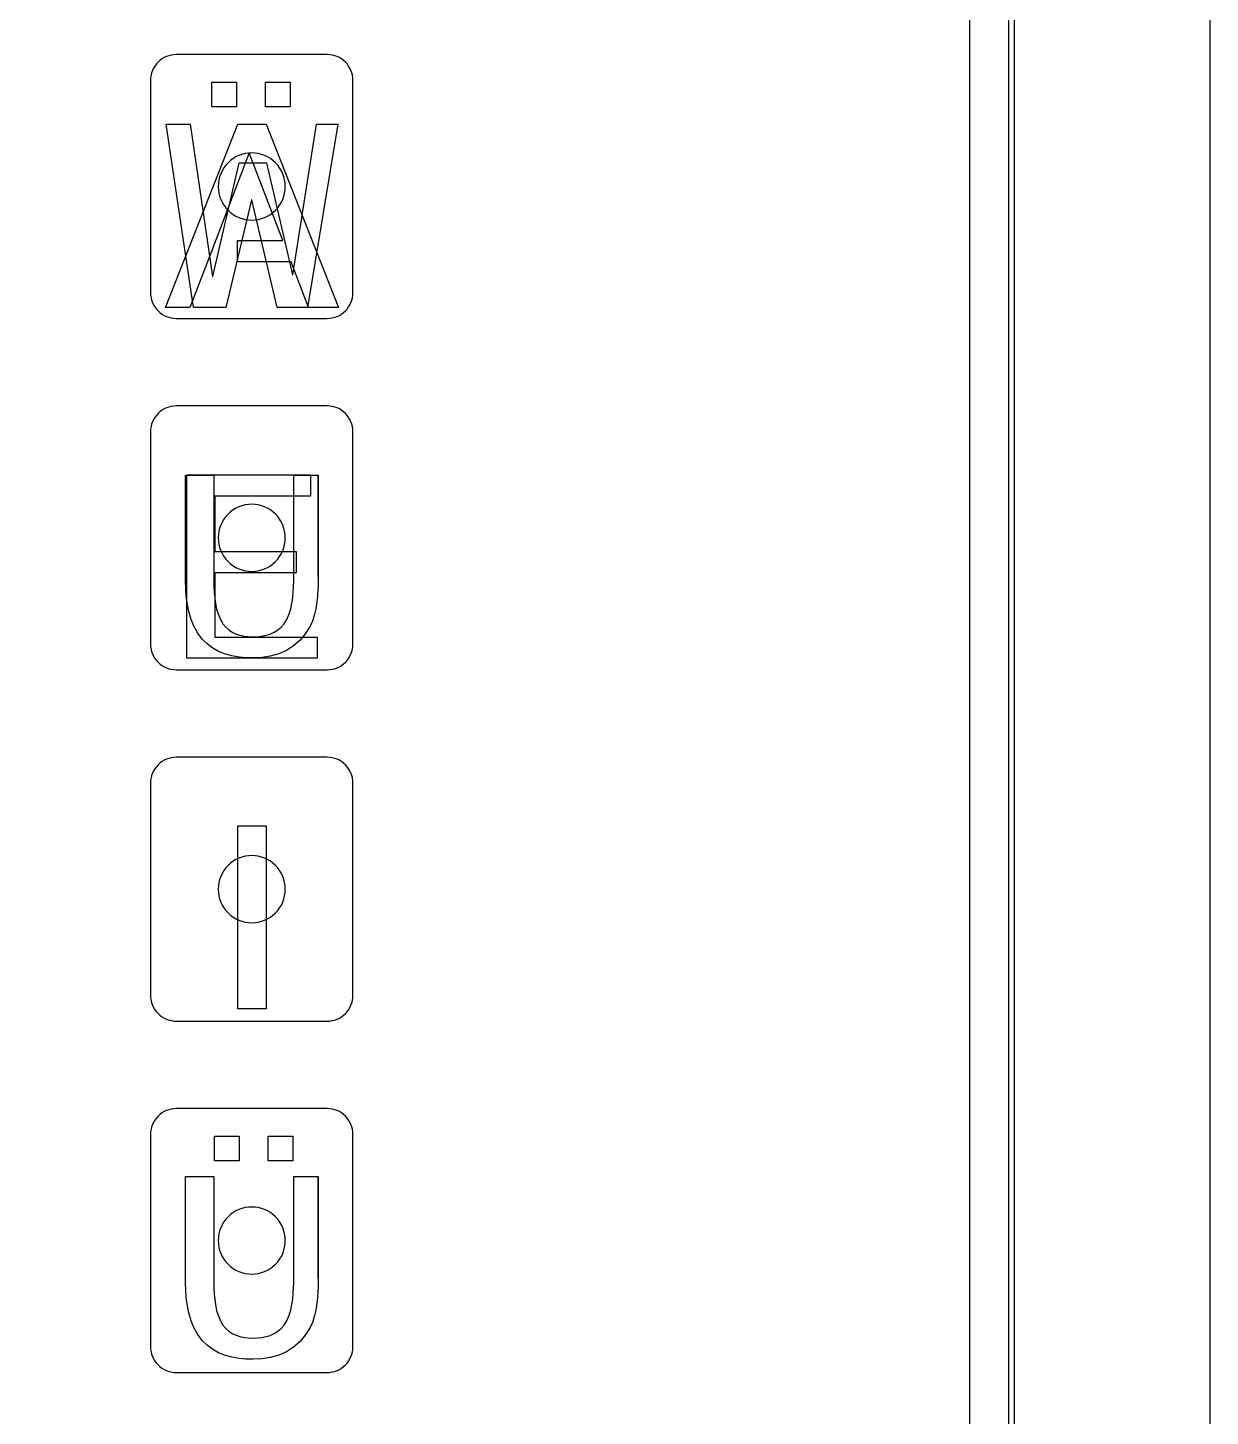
# Model space of a CAD drawing. Extents: x -337 to 6273, y 368 to 2065.
# Drawn here: x 42.3 to 148, y 1634.7 to 1758.9 of the extents above; entities that cross this region are included whole.
import ezdxf

# ---------------------------------------------------------------- set-up
doc = ezdxf.new("R2010")
doc.units = 0
doc.header["$LTSCALE"] = 100
doc.layers.add('EBENE_1', color=1, linetype='CONTINUOUS')

msp = doc.modelspace()

# ---------------------------------------------------------------- linework, layer by layer
at = {"layer": 'EBENE_1', "color": 5}
msp.add_lwpolyline([(130.044918, 1407.471422), (148.044918, 1407.471422), (148.044918, 1856.471422), (130.044918, 1856.471422), (130.044918, 1874.471422), (-318.955082, 1874.471422), (-318.955082, 1856.471422), (-336.955082, 1856.471422), (-336.955082, 1407.471422), (-318.955082, 1407.471422), (-318.955082, 1389.471422), (130.044918, 1389.471422), (130.044918, 1407.471422)], close=True, dxfattribs=at)
msp.add_lwpolyline([(130.044918, 1389.471422), (130.044918, 1874.471422)], dxfattribs=at)
at = {"layer": 'EBENE_1', "color": 7}
for points in [[(130.544918, 1856.971422), (-319.455082, 1856.971422), (-319.455082, 1406.971422), (130.544918, 1406.971422), (130.544918, 1856.971422)], [(58.781681, 1751.772153), (58.781681, 1753.983533), (60.993061, 1753.983533), (60.993061, 1751.772153), (58.781681, 1751.772153)], [(63.583474, 1751.772153), (63.583474, 1753.983533), (65.794853, 1753.983533), (65.794853, 1751.772153), (63.583474, 1751.772153)], [(70.090146, 1733.825968), (67.424387, 1733.825968), (65.876102, 1737.929163), (61.082465, 1737.929163), (61.082465, 1739.814678), (65.122531, 1739.814678), (62.11384, 1747.656677), (58.381338, 1737.929163), (56.807089, 1733.825968), (54.636054, 1733.825968), (61.10402, 1750.225968), (63.62218, 1750.225968), (70.090146, 1733.825968)], [(57.128649, 1733.825968), (54.687184, 1750.225968), (56.834651, 1750.225968), (58.828727, 1736.599779), (58.873466, 1736.599779), (61.231845, 1746.761899), (63.660528, 1746.761899), (65.98695, 1736.75317), (66.018907, 1736.75317), (68.121635, 1750.225968), (70.039016, 1750.225968), (67.3419, 1733.825968), (64.606436, 1733.825968), (62.343926, 1743.451221), (62.318361, 1743.451221), (60.043069, 1733.825968), (57.128649, 1733.825968)], [(56.52787, 1702.462331), (56.52787, 1718.862331), (67.610333, 1718.862331), (67.610333, 1716.970515), (59.046031, 1716.970515), (59.046031, 1711.998107), (66.306514, 1711.998107), (66.306514, 1710.106291), (59.046031, 1710.106291), (59.046031, 1704.354147), (68.19833, 1704.354147), (68.19833, 1702.462331), (56.52787, 1702.462331)], [(63.62218, 1671.116877), (61.10402, 1671.116877), (61.10402, 1687.480513), (63.62218, 1687.480513), (63.62218, 1671.116877)], [(63.62218, 1671.116877), (61.10402, 1671.116877), (61.10402, 1687.480513), (63.62218, 1687.480513), (63.62218, 1671.116877)], [(59.017815, 1657.500102), (59.017815, 1659.711481), (61.229195, 1659.711481), (61.229195, 1657.500102), (59.017815, 1657.500102)], [(59.017815, 1657.500102), (59.017815, 1659.711481), (61.229195, 1659.711481), (61.229195, 1657.500102), (59.017815, 1657.500102)], [(63.819608, 1657.500102), (63.819608, 1659.711481), (66.030988, 1659.711481), (66.030988, 1657.500102), (63.819608, 1657.500102)], [(63.819608, 1657.500102), (63.819608, 1659.711481), (66.030988, 1659.711481), (66.030988, 1657.500102), (63.819608, 1657.500102)]]:
    msp.add_lwpolyline(points, close=True, dxfattribs=at)
for points in [[(130.544918, 1406.971422), (130.544918, 1856.971422)], [(68.294199, 1709.757166), (68.294199, 1718.840762), (68.294199, 1709.757166), (68.292531, 1709.466311), (68.287703, 1709.190915), (68.278852, 1708.899582), (68.266681, 1708.625456), (68.224798, 1708.021119), (68.168698, 1707.49954), (68.072771, 1706.888844), (67.961932, 1706.389287), (67.770326, 1705.78274), (67.565594, 1705.334407), (67.136847, 1704.651844), (66.666144, 1704.086603), (66.088011, 1703.570717), (65.443828, 1703.156337), (64.767167, 1702.854809), (63.997751, 1702.635525), (63.280698, 1702.524139), (62.46536, 1702.4839), (61.803758, 1702.504534), (61.213727, 1702.562046), (60.562988, 1702.677415), (59.99202, 1702.833903), (59.385202, 1703.073021), (58.858104, 1703.360378), (58.350312, 1703.734612), (57.908384, 1704.171196), (57.513303, 1704.695936), (57.165342, 1705.325641), (56.923267, 1705.924355), (56.718656, 1706.62675), (56.590567, 1707.260254), (56.495688, 1707.984344), (56.4488, 1708.634298), (56.432001, 1709.360907), (56.432001, 1718.840762), (58.950162, 1718.840762), (58.950162, 1709.32256), (58.958791, 1708.803936), (58.982813, 1708.341652), (59.032229, 1707.820239), (59.098568, 1707.368743), (59.20959, 1706.84956), (59.338932, 1706.419391), (59.546567, 1705.927333), (59.774635, 1705.545319), (60.018244, 1705.248461), (60.295194, 1704.998018), (60.601477, 1704.794268), (60.953058, 1704.626485), (61.293594, 1704.514189), (61.683901, 1704.431561), (62.038748, 1704.390511), (62.439795, 1704.375716), (62.857508, 1704.390117), (63.22686, 1704.43005), (63.635427, 1704.51097), (63.990502, 1704.620642), (64.363111, 1704.787709), (64.68453, 1704.989435), (64.981567, 1705.244495), (65.239172, 1705.545319), (65.476878, 1705.93032), (65.693432, 1706.430328), (65.82743, 1706.866884), (65.94258, 1707.396312), (66.011003, 1707.855469), (66.062012, 1708.387224), (66.086717, 1708.857712), (66.095602, 1709.386472), (66.095602, 1718.840762), (68.294199, 1718.840762)], [(68.294199, 1647.031902), (68.294199, 1656.115498), (68.294199, 1647.031902), (68.292531, 1646.741047), (68.287703, 1646.465651), (68.278852, 1646.174318), (68.266681, 1645.900192), (68.224798, 1645.295855), (68.168698, 1644.774276), (68.072771, 1644.16358), (67.961932, 1643.664023), (67.770326, 1643.057476), (67.565594, 1642.609143), (67.136847, 1641.92658), (66.666144, 1641.361339), (66.088011, 1640.845453), (65.443828, 1640.431073), (64.767167, 1640.129545), (63.997751, 1639.910261), (63.280698, 1639.798875), (62.46536, 1639.758636), (61.803758, 1639.77927), (61.213727, 1639.836782), (60.562988, 1639.952151), (59.99202, 1640.108639), (59.385202, 1640.347757), (58.858104, 1640.635114), (58.350312, 1641.009348), (57.908384, 1641.445932), (57.513303, 1641.970672), (57.165342, 1642.600376), (56.923267, 1643.199091), (56.718656, 1643.901486), (56.590567, 1644.53499), (56.495688, 1645.259079), (56.4488, 1645.909034), (56.432001, 1646.635643), (56.432001, 1656.115498), (58.950162, 1656.115498), (58.950162, 1646.597296), (58.958791, 1646.078671), (58.982813, 1645.616388), (59.032229, 1645.094974), (59.098568, 1644.643478), (59.20959, 1644.124296), (59.338932, 1643.694127), (59.546567, 1643.202069), (59.774635, 1642.820055), (60.018244, 1642.523197), (60.295194, 1642.272754), (60.601477, 1642.069004), (60.953058, 1641.901221), (61.293594, 1641.788925), (61.683901, 1641.706297), (62.038748, 1641.665246), (62.439795, 1641.650452), (62.857508, 1641.664853), (63.22686, 1641.704786), (63.635427, 1641.785706), (63.990502, 1641.895378), (64.363111, 1642.062445), (64.68453, 1642.264171), (64.981567, 1642.519231), (65.239172, 1642.820055), (65.476878, 1643.205056), (65.693432, 1643.705064), (65.82743, 1644.141619), (65.94258, 1644.671047), (66.011003, 1645.130205), (66.062012, 1645.66196), (66.086717, 1646.132448), (66.095602, 1646.661208), (66.095602, 1656.115498), (68.294199, 1656.115498)], [(68.294199, 1647.031902), (68.294199, 1656.115498), (68.294199, 1647.031902), (68.292531, 1646.741047), (68.287703, 1646.465651), (68.278852, 1646.174318), (68.266681, 1645.900192), (68.224798, 1645.295855), (68.168698, 1644.774276), (68.072771, 1644.16358), (67.961932, 1643.664023), (67.770326, 1643.057476), (67.565594, 1642.609143), (67.136847, 1641.92658), (66.666144, 1641.361339), (66.088011, 1640.845453), (65.443828, 1640.431073), (64.767167, 1640.129545), (63.997751, 1639.910261), (63.280698, 1639.798875), (62.46536, 1639.758636), (61.803758, 1639.77927), (61.213727, 1639.836782), (60.562988, 1639.952151), (59.99202, 1640.108639), (59.385202, 1640.347757), (58.858104, 1640.635114), (58.350312, 1641.009348), (57.908384, 1641.445932), (57.513303, 1641.970672), (57.165342, 1642.600376), (56.923267, 1643.199091), (56.718656, 1643.901486), (56.590567, 1644.53499), (56.495688, 1645.259079), (56.4488, 1645.909034), (56.432001, 1646.635643), (56.432001, 1656.115498), (58.950162, 1656.115498), (58.950162, 1646.597296), (58.958791, 1646.078671), (58.982813, 1645.616388), (59.032229, 1645.094974), (59.098568, 1644.643478), (59.20959, 1644.124296), (59.338932, 1643.694127), (59.546567, 1643.202069), (59.774635, 1642.820055), (60.018244, 1642.523197), (60.295194, 1642.272754), (60.601477, 1642.069004), (60.953058, 1641.901221), (61.293594, 1641.788925), (61.683901, 1641.706297), (62.038748, 1641.665246), (62.439795, 1641.650452), (62.857508, 1641.664853), (63.22686, 1641.704786), (63.635427, 1641.785706), (63.990502, 1641.895378), (64.363111, 1642.062445), (64.68453, 1642.264171), (64.981567, 1642.519231), (65.239172, 1642.820055), (65.476878, 1643.205056), (65.693432, 1643.705064), (65.82743, 1644.141619), (65.94258, 1644.671047), (66.011003, 1645.130205), (66.062012, 1645.66196), (66.086717, 1646.132448), (66.095602, 1646.661208), (66.095602, 1656.115498), (68.294199, 1656.115498)]]:
    msp.add_lwpolyline(points, dxfattribs=at)
at = {"layer": 'EBENE_1', "color": 2}
msp.add_lwpolyline([(126.544918, 1852.971422), (-315.455082, 1852.971422), (-315.455082, 1410.971422), (126.544918, 1410.971422), (126.544918, 1852.971422)], close=True, dxfattribs=at)
at = {"layer": 'EBENE_1', "color": 1}
msp.add_lwpolyline([(126.544918, 1852.971422), (-315.455082, 1852.971422), (-315.455082, 1410.971422), (126.544918, 1410.971422), (126.544918, 1852.971422)], close=True, dxfattribs=at)
at = {"layer": 'EBENE_1', "color": 2}
for points in [[(69.094922, 1756.454127), (55.59491, 1756.454127, 0.199586), (53.968577, 1755.780468, 0.199586), (53.294918, 1754.154135), (53.294918, 1735.154118, 0.199586), (53.968577, 1733.527786, 0.199586), (55.59491, 1732.854127), (69.094927, 1732.854127, 0.199586), (70.721259, 1733.527786, 0.199586), (71.394918, 1735.154118), (71.394918, 1754.154135, 0.199586), (70.721258, 1755.780468, 0.199586), (69.094922, 1756.454127)], [(69.094922, 1725.028127), (55.59491, 1725.028127, 0.199586), (53.968577, 1724.354468, 0.199586), (53.294918, 1722.728135), (53.294918, 1703.728118, 0.199586), (53.968577, 1702.101786, 0.199586), (55.59491, 1701.428127), (69.094927, 1701.428127, 0.199586), (70.721259, 1702.101786, 0.199586), (71.394918, 1703.728118), (71.394918, 1722.728135, 0.199586), (70.721258, 1724.354468, 0.199586), (69.094922, 1725.028127)], [(69.094922, 1693.602127), (55.59491, 1693.602127, 0.199586), (53.968577, 1692.928468, 0.199586), (53.294918, 1691.302135), (53.294918, 1672.302118, 0.199586), (53.968577, 1670.675786, 0.199586), (55.59491, 1670.002127), (69.094927, 1670.002127, 0.199586), (70.721259, 1670.675786, 0.199586), (71.394918, 1672.302118), (71.394918, 1691.302135, 0.199586), (70.721258, 1692.928468, 0.199586), (69.094922, 1693.602127)], [(69.094922, 1662.176127), (55.59491, 1662.176127, 0.199586), (53.968577, 1661.502468, 0.199586), (53.294918, 1659.876135), (53.294918, 1640.876118, 0.199586), (53.968577, 1639.249786, 0.199586), (55.59491, 1638.576127), (69.094927, 1638.576127, 0.199586), (70.721259, 1639.249786, 0.199586), (71.394918, 1640.876118), (71.394918, 1659.876135, 0.199586), (70.721258, 1661.502468, 0.199586), (69.094922, 1662.176127)]]:
    msp.add_lwpolyline(points, format="xyb", close=True, dxfattribs=at)
at = {"layer": 'EBENE_1', "color": 1}
for points in [[(65.344918, 1744.654127, 0.199589), (64.466238, 1746.775447, 0.199589), (62.344918, 1747.654127, 0.199589), (60.223598, 1746.775447, 0.199589), (59.344918, 1744.654127, 0.199589), (60.223598, 1742.532806, 0.199589), (62.344918, 1741.654127, 0.199589), (64.466238, 1742.532806, 0.199589), (65.344918, 1744.654127)], [(65.344918, 1713.228127, 0.199589), (64.466238, 1715.349447, 0.199589), (62.344918, 1716.228127, 0.199589), (60.223598, 1715.349447, 0.199589), (59.344918, 1713.228127, 0.199589), (60.223598, 1711.106806, 0.199589), (62.344918, 1710.228127, 0.199589), (64.466238, 1711.106806, 0.199589), (65.344918, 1713.228127)], [(65.344918, 1681.802127, 0.199589), (64.466238, 1683.923447, 0.199589), (62.344918, 1684.802127, 0.199589), (60.223598, 1683.923447, 0.199589), (59.344918, 1681.802127, 0.199589), (60.223598, 1679.680806, 0.199589), (62.344918, 1678.802127, 0.199589), (64.466238, 1679.680806, 0.199589), (65.344918, 1681.802127)], [(65.344918, 1650.376127, 0.199589), (64.466238, 1652.497447, 0.199589), (62.344918, 1653.376127, 0.199589), (60.223598, 1652.497447, 0.199589), (59.344918, 1650.376127, 0.199589), (60.223598, 1648.254806, 0.199589), (62.344918, 1647.376127, 0.199589), (64.466238, 1648.254806, 0.199589), (65.344918, 1650.376127)]]:
    msp.add_lwpolyline(points, format="xyb", close=True, dxfattribs=at)

doc.saveas('drawing.dxf')
